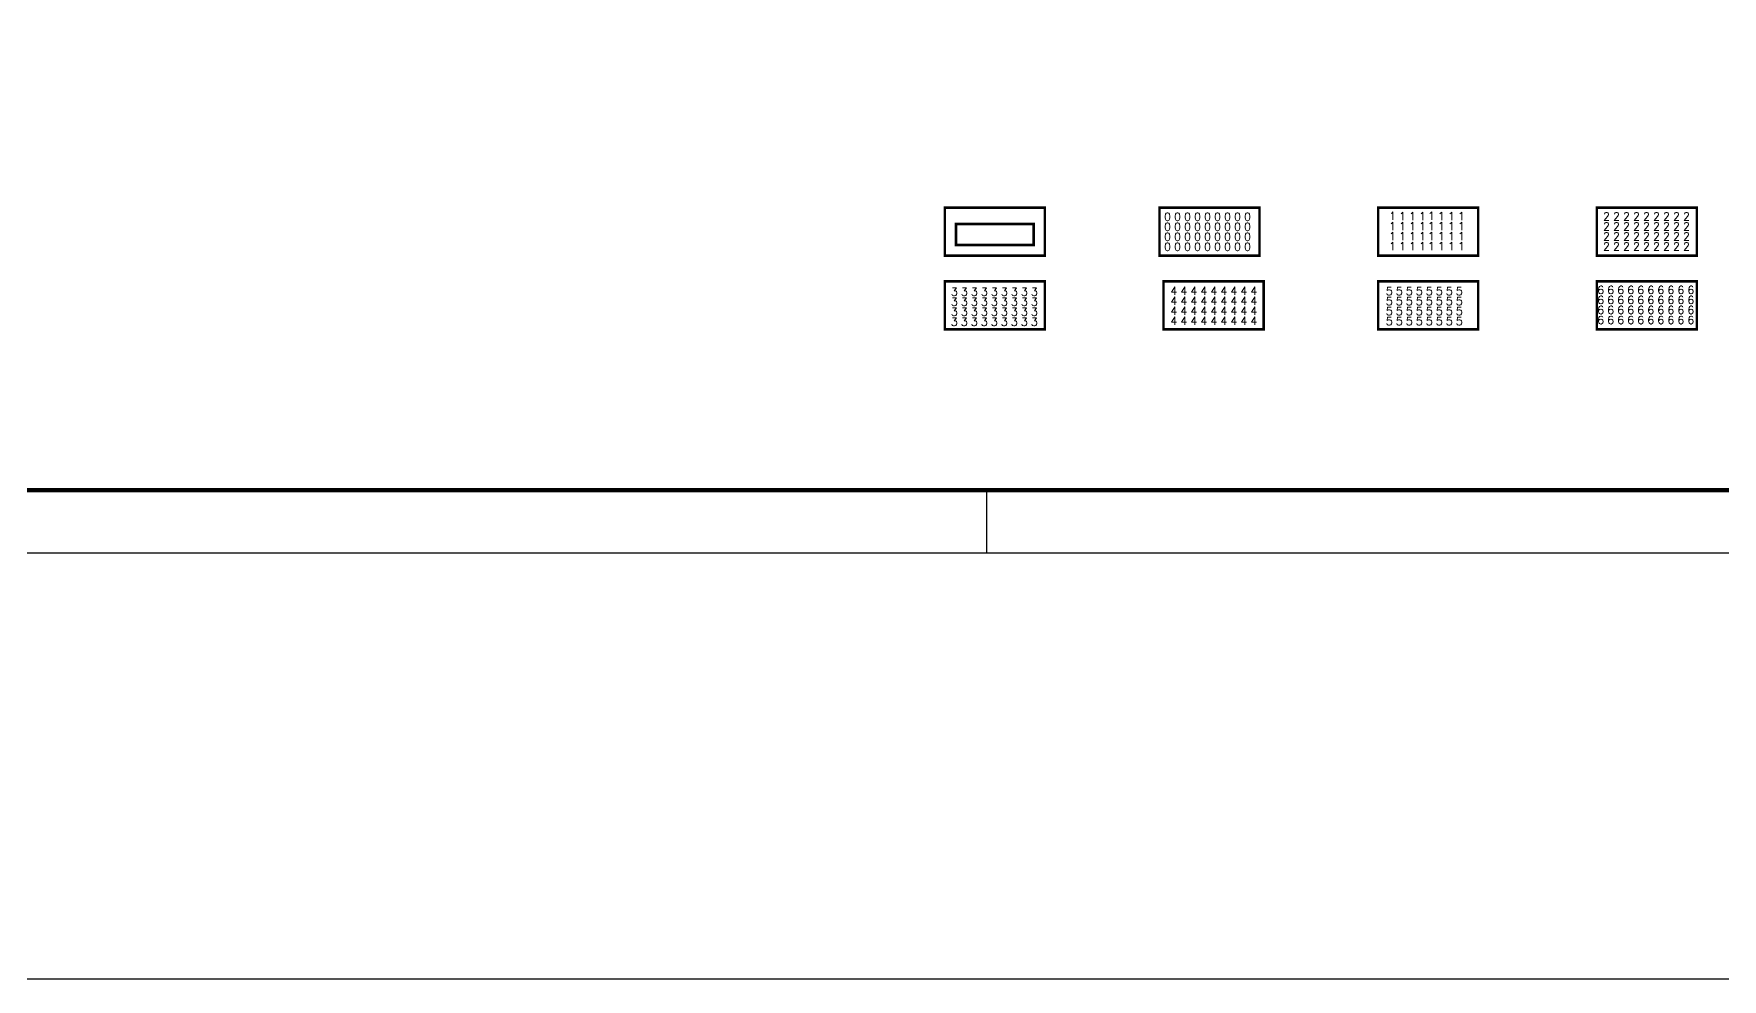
# Model space of a CAD drawing. Extents: x 36524853 to 36525459, y 2743936 to 2747542.
# Drawn here: x 36524969.2 to 36525104.2, y 2746843.4 to 2746919 of the extents above; entities that cross this region are included whole.
import ezdxf
from ezdxf.enums import TextEntityAlignment as Align

# ---------------------------------------------------------------- set-up
doc = ezdxf.new("R2010")
doc.units = 0
doc.header["$LTSCALE"] = 1000
doc.header["$MEASUREMENT"] = 0
for name, color, linetype in [('0-规划建筑', 34, 'Continuous'), ('_0', 7, 'Continuous'), ('A0-11 图框-粗线', 16, 'Continuous'), ('A0-13 图框-细线', 7, 'Continuous'), ('TG_SUNTESTE', 7, 'Continuous')]:
    doc.layers.add(name, color=color, linetype=linetype)
doc.layers.add('yichutu', color=7, linetype='Continuous', true_color=0xffffff, plot=False)
doc.styles.add('_TCH_SUNANA', font='SIMPLEX', dxfattribs={"width": 0.8, "bigfont": 'HZTXT'})

# ---------------------------------------------------------------- blocks, each defined once
blk = doc.blocks.new('33')
at = {"layer": 'Defpoints'}
blk.add_lwpolyline([(36502158.808, 2731665.999), (36502400.933, 2731665.999), (36502400.933, 2731494.799), (36502158.808, 2731494.799)], close=True, dxfattribs=at)
blk = doc.blocks.new('yct-420-297-420-297-1-3000.0')
at = {"layer": 'yichutu', "color": 7, "linetype": 'Continuous', "true_color": 0xffffff}
blk.add_lwpolyline([(0, 0), (0, 297), (420, 297), (420, 0)], close=True, dxfattribs=at)
blk = doc.blocks.new('A$C6202001D')
at = {"layer": 'A0-11 图框-粗线', "const_width": 70}
blk.add_lwpolyline([(58400, 41000), (2500, 41000), (2500, 1000), (58400, 1000)], close=True, dxfattribs=at)
at = {"layer": 'A0-13 图框-细线'}
blk.add_line((30450, 1000), (30450, 0), dxfattribs=at)
blk.add_lwpolyline([(59400, 42000), (0, 42000), (0, 0), (59400, 0)], close=True, dxfattribs=at)

msp = doc.modelspace()

# ---------------------------------------------------------------- linework, layer by layer
at = {"const_width": 0.2}
for points, elevation in [([(36525042.08, 2746905.08), (36525050.08, 2746905.08), (36525050.08, 2746901.24), (36525042.08, 2746901.24)], -356.25), ([(36525059.24, 2746905.08), (36525067.24, 2746905.08), (36525067.24, 2746901.24), (36525059.24, 2746901.24)], -296.88), ([(36525076.73, 2746905.08), (36525084.73, 2746905.08), (36525084.73, 2746901.24), (36525076.73, 2746901.24)], -237.5), ([(36525042.08, 2746899.19), (36525050.08, 2746899.19), (36525050.08, 2746895.35), (36525042.08, 2746895.35)], -356.25), ([(36525059.57, 2746899.19), (36525067.57, 2746899.19), (36525067.57, 2746895.35), (36525059.57, 2746895.35)], -118.75), ([(36525076.73, 2746899.19), (36525084.73, 2746899.19), (36525084.73, 2746895.35), (36525076.73, 2746895.35)], -59.38)]:
    msp.add_lwpolyline(points, close=True, dxfattribs=dict(at, elevation=elevation))
for points in [[(36525094.21, 2746905.08), (36525102.21, 2746905.08), (36525102.21, 2746901.24), (36525094.21, 2746901.24)], [(36525094.21, 2746899.19), (36525102.21, 2746899.19), (36525102.21, 2746895.35), (36525094.21, 2746895.35)]]:
    msp.add_lwpolyline(points, close=True, dxfattribs=at)
at = {"layer": '0-规划建筑', "linetype": 'Continuous', "const_width": 0.216, "elevation": -356.25, "flags": 128}
msp.add_lwpolyline([(36525042.97, 2746903.78), (36525049.18, 2746903.78), (36525049.18, 2746902.1), (36525042.97, 2746902.1)], close=True, dxfattribs=at)

# ---------------------------------------------------------------- block references
at = {"xscale": 0.005, "yscale": 0.005, "zscale": 0.005}
msp.add_blockref('A$C6202001D', (36524893.16, 2746877.5), dxfattribs=at)
at = {"layer": '_0', "xscale": 1.583838383838384, "yscale": 1.583838383838384, "zscale": 1.583838383838384}
msp.add_blockref('33', (-21288666.55, -1579402.89), dxfattribs=at)
at = {"layer": 'yichutu', "linetype": 'Continuous', "xscale": 0.9129735061014543, "yscale": 0.9129735061014543, "zscale": 0.9129735061014543}
msp.add_blockref('yct-420-297-420-297-1-3000.0', (36524853.67, 2746843.42), dxfattribs=at)

# ---------------------------------------------------------------- texts
at = {"layer": 'TG_SUNTESTE', "color": 1, "style": '_TCH_SUNANA'}
for p in [(36525059.88, 2746904.35, -296.88), (36525060.68, 2746904.35, -296.88), (36525061.48, 2746904.35, -296.88), (36525062.28, 2746904.35, -296.88), (36525063.08, 2746904.35, -296.88), (36525063.88, 2746904.35, -296.88), (36525064.68, 2746904.35, -296.88), (36525065.48, 2746904.35, -296.88), (36525066.28, 2746904.35, -296.88), (36525059.88, 2746903.55, -296.88), (36525059.88, 2746902.75, -296.88), (36525060.68, 2746903.55, -296.88), (36525060.68, 2746902.75, -296.88), (36525061.48, 2746903.55, -296.88), (36525061.48, 2746902.75, -296.88), (36525062.28, 2746903.55, -296.88), (36525062.28, 2746902.75, -296.88), (36525063.08, 2746903.55, -296.88), (36525063.08, 2746902.75, -296.88), (36525063.88, 2746903.55, -296.88), (36525063.88, 2746902.75, -296.88), (36525064.68, 2746903.55, -296.88), (36525064.68, 2746902.75, -296.88), (36525065.48, 2746903.55, -296.88), (36525065.48, 2746902.75, -296.88), (36525066.28, 2746903.55, -296.88), (36525066.28, 2746902.75, -296.88), (36525059.88, 2746901.95, -296.88), (36525060.68, 2746901.95, -296.88), (36525061.48, 2746901.95, -296.88), (36525062.28, 2746901.95, -296.88), (36525063.08, 2746901.95, -296.88), (36525063.88, 2746901.95, -296.88), (36525064.68, 2746901.95, -296.88), (36525065.48, 2746901.95, -296.88), (36525066.28, 2746901.95, -296.88)]:
    msp.add_text('0', height=0.64, dxfattribs=at).set_placement(p, align=Align.MIDDLE_CENTER)
at = {"layer": 'TG_SUNTESTE', "color": 2, "style": '_TCH_SUNANA'}
for p in [(36525077.88, 2746904.42, -237.5), (36525078.68, 2746904.4, -237.5), (36525079.48, 2746904.4, -237.5), (36525080.28, 2746904.4, -237.5), (36525080.98, 2746904.42, -237.5), (36525081.78, 2746904.4, -237.5), (36525082.58, 2746904.4, -237.5), (36525083.38, 2746904.4, -237.5), (36525077.88, 2746903.6, -237.5), (36525077.88, 2746902.8, -237.5), (36525078.68, 2746903.6, -237.5), (36525078.68, 2746902.8, -237.5), (36525079.48, 2746903.6, -237.5), (36525079.48, 2746902.8, -237.5), (36525080.28, 2746903.6, -237.5), (36525080.28, 2746902.8, -237.5), (36525080.98, 2746903.6, -237.5), (36525080.98, 2746902.8, -237.5), (36525081.78, 2746903.6, -237.5), (36525081.78, 2746902.8, -237.5), (36525082.58, 2746903.6, -237.5), (36525082.58, 2746902.8, -237.5), (36525083.38, 2746903.6, -237.5), (36525083.38, 2746902.8, -237.5), (36525077.88, 2746902, -237.5), (36525078.68, 2746902, -237.5), (36525079.48, 2746902, -237.5), (36525080.28, 2746902, -237.5), (36525080.98, 2746902, -237.5), (36525081.78, 2746902, -237.5), (36525082.58, 2746902, -237.5), (36525083.38, 2746902, -237.5)]:
    msp.add_text('1', height=0.64, dxfattribs=at).set_placement(p, align=Align.MIDDLE_CENTER)
at = {"layer": 'TG_SUNTESTE', "color": 3, "style": '_TCH_SUNANA'}
for p in [(36525094.98, 2746904.38), (36525095.78, 2746904.38), (36525096.58, 2746904.38), (36525097.38, 2746904.38), (36525098.18, 2746904.38), (36525098.98, 2746904.38), (36525099.78, 2746904.38), (36525100.58, 2746904.38), (36525101.38, 2746904.38), (36525094.98, 2746903.58), (36525094.98, 2746902.78), (36525095.78, 2746903.58), (36525095.78, 2746902.78), (36525096.58, 2746903.58), (36525096.58, 2746902.78), (36525097.38, 2746903.58), (36525097.38, 2746902.78), (36525098.18, 2746903.58), (36525098.18, 2746902.78), (36525098.98, 2746903.58), (36525098.98, 2746902.78), (36525099.78, 2746903.58), (36525099.78, 2746902.78), (36525100.58, 2746903.58), (36525100.58, 2746902.78), (36525101.38, 2746903.58), (36525101.38, 2746902.78), (36525094.98, 2746901.98), (36525095.78, 2746901.98), (36525096.58, 2746901.98), (36525097.38, 2746901.98), (36525098.18, 2746901.98), (36525098.98, 2746901.98), (36525099.78, 2746901.98), (36525100.58, 2746901.98), (36525101.38, 2746901.98)]:
    msp.add_text('2', height=0.64, dxfattribs=at).set_placement(p, align=Align.MIDDLE_CENTER)
at = {"layer": 'TG_SUNTESTE', "color": 4, "style": '_TCH_SUNANA'}
for p in [(36525042.84, 2746898.36, -356.25), (36525042.84, 2746897.56, -356.25), (36525043.64, 2746898.36, -356.25), (36525043.64, 2746897.56, -356.25), (36525044.44, 2746898.36, -356.25), (36525044.44, 2746897.56, -356.25), (36525045.24, 2746898.36, -356.25), (36525045.24, 2746897.56, -356.25), (36525046.04, 2746898.36, -356.25), (36525046.04, 2746897.56, -356.25), (36525046.84, 2746898.36, -356.25), (36525046.84, 2746897.56, -356.25), (36525047.64, 2746898.36, -356.25), (36525047.64, 2746897.56, -356.25), (36525048.44, 2746898.36, -356.25), (36525048.44, 2746897.56, -356.25), (36525049.24, 2746898.36, -356.25), (36525049.24, 2746897.56, -356.25), (36525042.84, 2746896.76, -356.25), (36525043.64, 2746896.76, -356.25), (36525044.44, 2746896.76, -356.25), (36525045.24, 2746896.76, -356.25), (36525046.04, 2746896.76, -356.25), (36525046.84, 2746896.76, -356.25), (36525047.64, 2746896.76, -356.25), (36525048.44, 2746896.76, -356.25), (36525049.24, 2746896.76, -356.25), (36525042.84, 2746895.96, -356.25), (36525043.64, 2746895.96, -356.25), (36525044.44, 2746895.96, -356.25), (36525045.24, 2746895.96, -356.25), (36525046.04, 2746895.96, -356.25), (36525046.84, 2746895.96, -356.25), (36525047.64, 2746895.96, -356.25), (36525048.44, 2746895.96, -356.25), (36525049.24, 2746895.96, -356.25)]:
    msp.add_text('3', height=0.64, dxfattribs=at).set_placement(p, align=Align.MIDDLE_CENTER)
at = {"layer": 'TG_SUNTESTE', "color": 5, "style": '_TCH_SUNANA'}
for p in [(36525060.39, 2746898.44, -118.75), (36525060.39, 2746897.64, -118.75), (36525061.19, 2746898.44, -118.75), (36525061.19, 2746897.64, -118.75), (36525061.99, 2746898.44, -118.75), (36525061.99, 2746897.64, -118.75), (36525062.79, 2746898.44, -118.75), (36525062.79, 2746897.64, -118.75), (36525063.59, 2746898.44, -118.75), (36525063.59, 2746897.64, -118.75), (36525064.39, 2746898.44, -118.75), (36525064.39, 2746897.64, -118.75), (36525065.19, 2746898.44, -118.75), (36525065.19, 2746897.64, -118.75), (36525065.99, 2746898.44, -118.75), (36525065.99, 2746897.64, -118.75), (36525066.79, 2746898.44, -118.75), (36525066.79, 2746897.64, -118.75), (36525060.39, 2746896.84, -118.75), (36525060.39, 2746896.04, -118.75), (36525061.19, 2746896.84, -118.75), (36525061.19, 2746896.04, -118.75), (36525061.99, 2746896.84, -118.75), (36525061.99, 2746896.04, -118.75), (36525062.79, 2746896.84, -118.75), (36525062.79, 2746896.04, -118.75), (36525063.59, 2746896.84, -118.75), (36525063.59, 2746896.04, -118.75), (36525064.39, 2746896.84, -118.75), (36525064.39, 2746896.04, -118.75), (36525065.19, 2746896.84, -118.75), (36525065.19, 2746896.04, -118.75), (36525065.99, 2746896.84, -118.75), (36525065.99, 2746896.04, -118.75), (36525066.79, 2746896.84, -118.75), (36525066.79, 2746896.04, -118.75)]:
    msp.add_text('4', height=0.64, dxfattribs=at).set_placement(p, align=Align.MIDDLE_CENTER)
at = {"layer": 'TG_SUNTESTE', "color": 6, "style": '_TCH_SUNANA'}
for p in [(36525077.62, 2746898.41, -59.38), (36525077.62, 2746897.61, -59.38), (36525078.42, 2746898.41, -59.38), (36525078.42, 2746897.61, -59.38), (36525079.22, 2746898.41, -59.38), (36525079.22, 2746897.61, -59.38), (36525080.02, 2746898.41, -59.38), (36525080.02, 2746897.61, -59.38), (36525080.82, 2746898.41, -59.38), (36525080.82, 2746897.61, -59.38), (36525081.62, 2746898.41, -59.38), (36525081.62, 2746897.61, -59.38), (36525082.42, 2746898.41, -59.38), (36525082.42, 2746897.61, -59.38), (36525083.22, 2746898.41, -59.38), (36525083.22, 2746897.61, -59.38), (36525077.62, 2746896.81, -59.38), (36525077.62, 2746896.01, -59.38), (36525078.42, 2746896.81, -59.38), (36525078.42, 2746896.01, -59.38), (36525079.22, 2746896.81, -59.38), (36525079.22, 2746896.01, -59.38), (36525080.02, 2746896.81, -59.38), (36525080.02, 2746896.01, -59.38), (36525080.82, 2746896.81, -59.38), (36525080.82, 2746896.01, -59.38), (36525081.62, 2746896.81, -59.38), (36525081.62, 2746896.01, -59.38), (36525082.42, 2746896.81, -59.38), (36525082.42, 2746896.01, -59.38), (36525083.22, 2746896.81, -59.38), (36525083.22, 2746896.01, -59.38)]:
    msp.add_text('5', height=0.64, dxfattribs=at).set_placement(p, align=Align.MIDDLE_CENTER)
at = {"layer": 'TG_SUNTESTE', "color": 7, "style": '_TCH_SUNANA'}
for p in [(36525094.52, 2746898.5), (36525094.52, 2746897.7), (36525095.32, 2746898.5), (36525095.32, 2746897.7), (36525096.12, 2746898.5), (36525096.12, 2746897.7), (36525096.92, 2746898.5), (36525096.92, 2746897.7), (36525097.72, 2746898.5), (36525097.72, 2746897.7), (36525098.52, 2746898.5), (36525098.52, 2746897.7), (36525099.32, 2746898.5), (36525099.32, 2746897.7), (36525100.12, 2746898.5), (36525100.12, 2746897.7), (36525100.92, 2746898.5), (36525100.92, 2746897.7), (36525101.72, 2746898.5), (36525101.72, 2746897.7), (36525094.52, 2746896.9), (36525094.52, 2746896.1), (36525095.32, 2746896.9), (36525095.32, 2746896.1), (36525096.12, 2746896.9), (36525096.12, 2746896.1), (36525096.92, 2746896.9), (36525096.92, 2746896.1), (36525097.72, 2746896.9), (36525097.72, 2746896.1), (36525098.52, 2746896.9), (36525098.52, 2746896.1), (36525099.32, 2746896.9), (36525099.32, 2746896.1), (36525100.12, 2746896.9), (36525100.12, 2746896.1), (36525100.92, 2746896.9), (36525100.92, 2746896.1), (36525101.72, 2746896.9), (36525101.72, 2746896.1)]:
    msp.add_text('6', height=0.64, dxfattribs=at).set_placement(p, align=Align.MIDDLE_CENTER)

doc.saveas('drawing.dxf')
